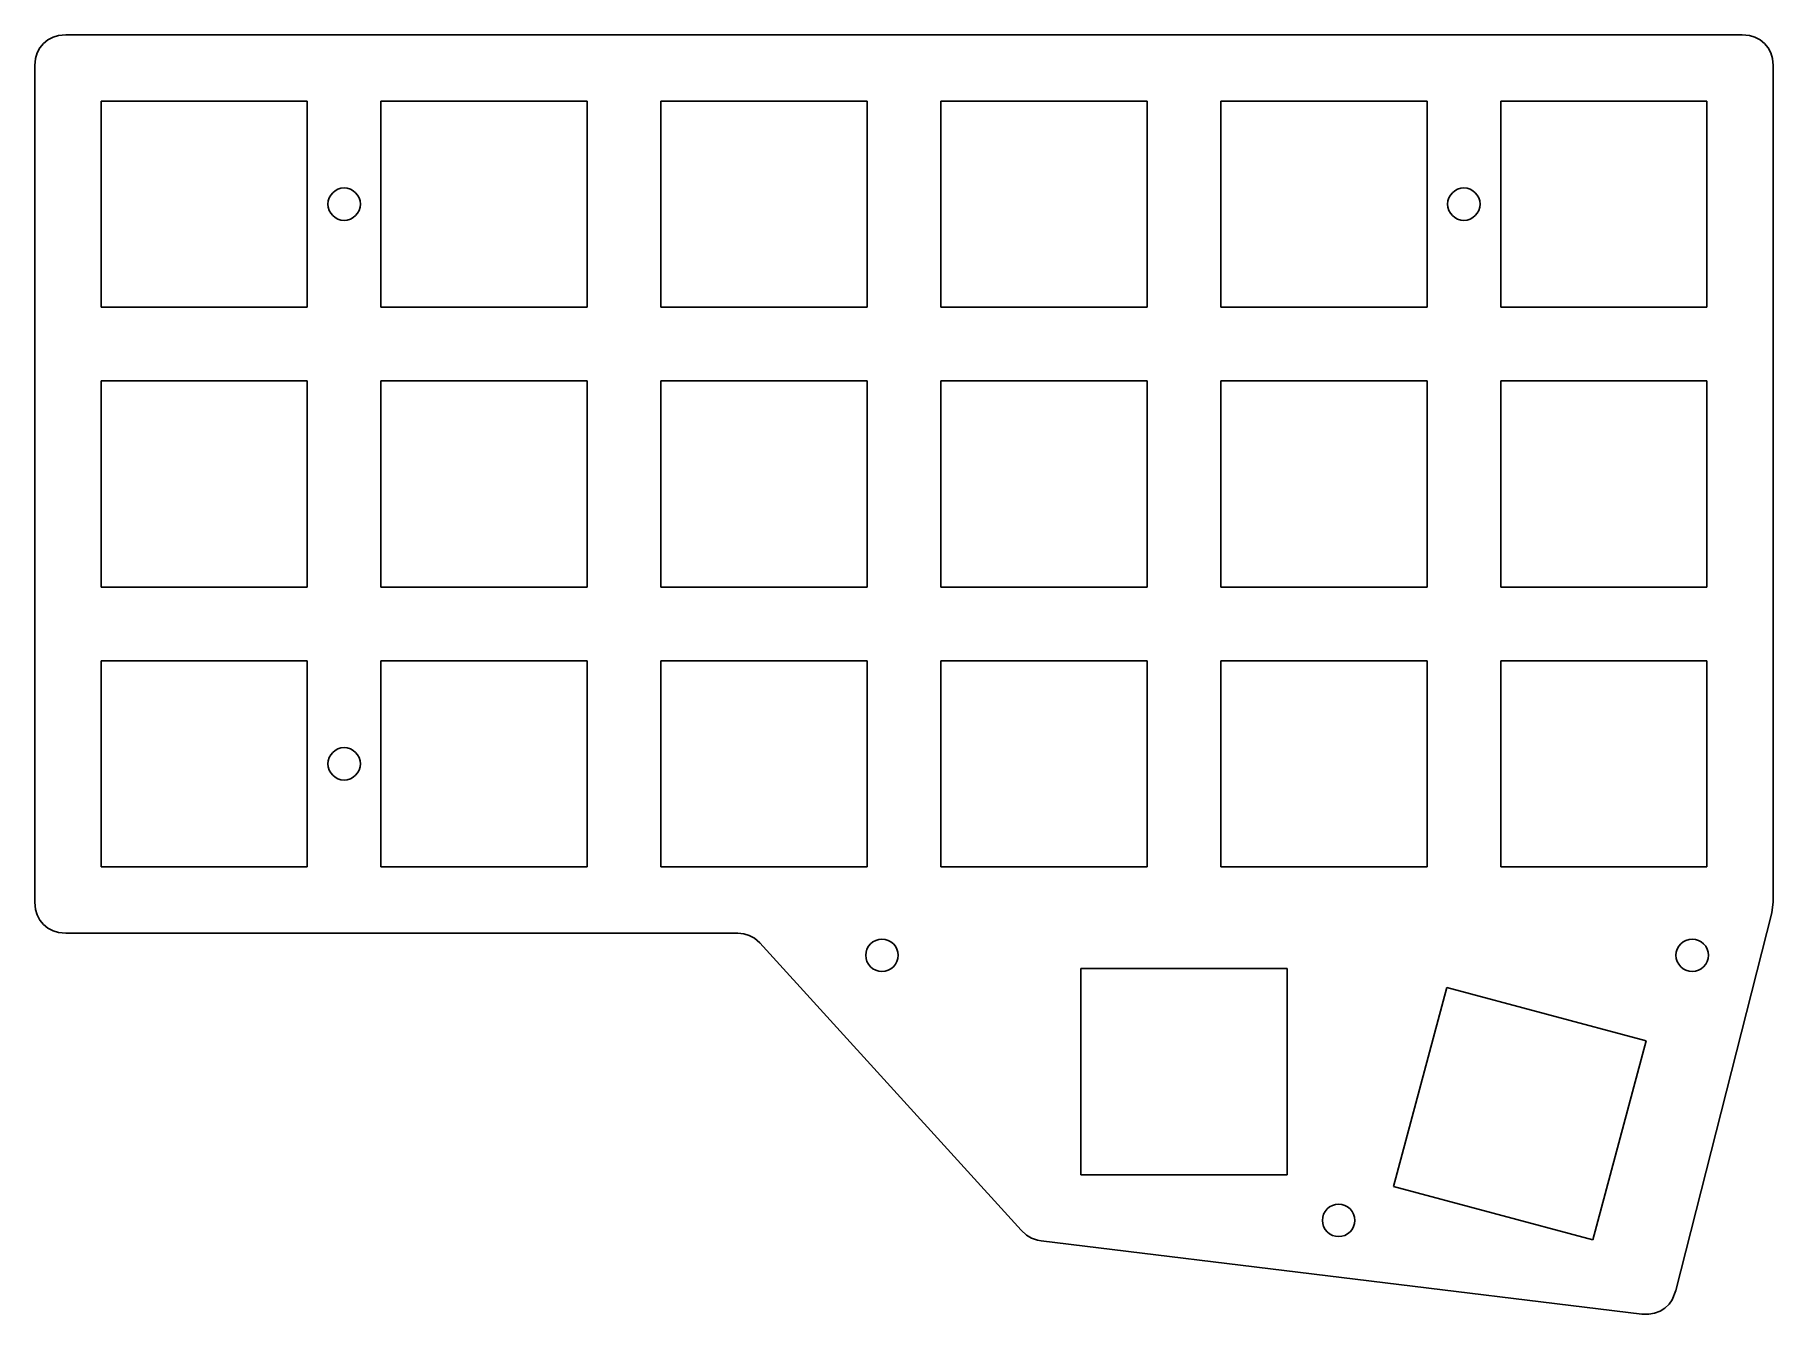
# Model space of a CAD drawing. Header units: metres. Extents: x -126 to -8, y -37 to 50.
import ezdxf

# ---------------------------------------------------------------- set-up
doc = ezdxf.new("R2010")
doc.units = ezdxf.units.M

msp = doc.modelspace()

# ---------------------------------------------------------------- linework, layer by layer
for p, q in [((-125.155, 48.6058), (-125.339, 48.2617)), ((-124.907, 48.9074), (-125.155, 48.6058)), ((-124.606, 49.1549), (-124.907, 48.9074)), ((-124.262, 49.3388), (-124.606, 49.1549)), ((-123.888, 49.4521), (-124.262, 49.3388)), ((-123.402, 49.5), (-123.888, 49.4521)), ((-9.59827, 49.5), (-123.402, 49.5)), ((-9.11174, 49.4521), (-9.59827, 49.5)), ((-8.73833, 49.3388), (-9.11174, 49.4521)), ((-8.39421, 49.1549), (-8.73833, 49.3388)), ((-8.09262, 48.9074), (-8.39421, 49.1549)), ((-7.84512, 48.6058), (-8.09262, 48.9074)), ((-7.66119, 48.2617), (-7.84512, 48.6058)), ((-125.452, 47.8883), (-125.5, 47.4017)), ((-125.5, 47.4017), (-125.5, -9.40173)), ((-125.339, 48.2617), (-125.452, 47.8883)), ((-7.54791, 47.8883), (-7.66119, 48.2617)), ((-7.5, 47.4017), (-7.54791, 47.8883)), ((-7.5, -9.37537), (-7.5, 47.4017)), ((-121, 31), (-121, 45)), ((-121, 45), (-107, 45)), ((-107, 45), (-107, 31)), ((-102, 31), (-102, 45)), ((-102, 45), (-88, 45)), ((-88, 45), (-88, 31)), ((-83, 31), (-83, 45)), ((-83, 45), (-69, 45)), ((-69, 45), (-69, 31)), ((-64, 31), (-64, 45)), ((-64, 45), (-50, 45)), ((-50, 45), (-50, 31)), ((-45, 31), (-45, 45)), ((-45, 45), (-31, 45)), ((-31, 45), (-31, 31)), ((-26, 31), (-26, 45)), ((-26, 45), (-12, 45)), ((-12, 45), (-12, 31)), ((-105.111, 38.9146), (-104.921, 39.0163)), ((-104.921, 39.0163), (-104.715, 39.0789)), ((-104.715, 39.0789), (-104.5, 39.1)), ((-104.5, 39.1), (-104.285, 39.0789)), ((-104.285, 39.0789), (-104.079, 39.0163)), ((-104.079, 39.0163), (-103.889, 38.9146)), ((-29.1111, 38.9146), (-28.9209, 39.0163)), ((-28.9209, 39.0163), (-28.7146, 39.0789)), ((-28.7146, 39.0789), (-28.5, 39.1)), ((-28.5, 39.1), (-28.2854, 39.0789)), ((-28.2854, 39.0789), (-28.079, 39.0163)), ((-28.079, 39.0163), (-27.8889, 38.9146)), ((-105.6, 38), (-105.579, 38.2146)), ((-105.579, 37.7854), (-105.6, 38)), ((-105.579, 38.2146), (-105.516, 38.4209)), ((-105.516, 37.579), (-105.579, 37.7854)), ((-105.516, 38.4209), (-105.415, 38.6111)), ((-105.415, 38.6111), (-105.278, 38.7778)), ((-105.278, 38.7778), (-105.111, 38.9146)), ((-103.889, 38.9146), (-103.722, 38.7778)), ((-103.722, 38.7778), (-103.585, 38.6111)), ((-103.585, 38.6111), (-103.484, 38.4209)), ((-103.484, 38.4209), (-103.421, 38.2146)), ((-103.421, 37.7854), (-103.484, 37.579)), ((-103.421, 38.2146), (-103.4, 38)), ((-103.4, 38), (-103.421, 37.7854)), ((-29.6, 38), (-29.5789, 38.2146)), ((-29.5789, 37.7854), (-29.6, 38)), ((-29.5789, 38.2146), (-29.5163, 38.4209)), ((-29.5163, 37.579), (-29.5789, 37.7854)), ((-29.5163, 38.4209), (-29.4146, 38.6111)), ((-29.4146, 38.6111), (-29.2778, 38.7778)), ((-29.2778, 38.7778), (-29.1111, 38.9146)), ((-27.8889, 38.9146), (-27.7222, 38.7778)), ((-27.7222, 38.7778), (-27.5854, 38.6111)), ((-27.5854, 38.6111), (-27.4837, 38.4209)), ((-27.4837, 38.4209), (-27.4211, 38.2146)), ((-27.4211, 37.7854), (-27.4837, 37.579)), ((-27.4211, 38.2146), (-27.4, 38)), ((-27.4, 38), (-27.4211, 37.7854)), ((-105.415, 37.3889), (-105.516, 37.579)), ((-105.278, 37.2222), (-105.415, 37.3889)), ((-105.111, 37.0854), (-105.278, 37.2222)), ((-104.921, 36.9837), (-105.111, 37.0854)), ((-104.715, 36.9211), (-104.921, 36.9837)), ((-104.5, 36.9), (-104.715, 36.9211)), ((-104.285, 36.9211), (-104.5, 36.9)), ((-104.079, 36.9837), (-104.285, 36.9211)), ((-103.889, 37.0854), (-104.079, 36.9837)), ((-103.722, 37.2222), (-103.889, 37.0854)), ((-103.585, 37.3889), (-103.722, 37.2222)), ((-103.484, 37.579), (-103.585, 37.3889)), ((-29.4146, 37.3889), (-29.5163, 37.579)), ((-29.2778, 37.2222), (-29.4146, 37.3889)), ((-29.1111, 37.0854), (-29.2778, 37.2222)), ((-28.9209, 36.9837), (-29.1111, 37.0854)), ((-28.7146, 36.9211), (-28.9209, 36.9837)), ((-28.5, 36.9), (-28.7146, 36.9211)), ((-28.2854, 36.9211), (-28.5, 36.9)), ((-28.079, 36.9837), (-28.2854, 36.9211)), ((-27.8889, 37.0854), (-28.079, 36.9837)), ((-27.7222, 37.2222), (-27.8889, 37.0854)), ((-27.5854, 37.3889), (-27.7222, 37.2222)), ((-27.4837, 37.579), (-27.5854, 37.3889)), ((-107, 31), (-121, 31)), ((-88, 31), (-102, 31)), ((-69, 31), (-83, 31)), ((-50, 31), (-64, 31)), ((-31, 31), (-45, 31)), ((-12, 31), (-26, 31)), ((-121, 12), (-121, 26)), ((-121, 26), (-107, 26)), ((-107, 26), (-107, 12)), ((-102, 12), (-102, 26)), ((-102, 26), (-88, 26)), ((-88, 26), (-88, 12)), ((-83, 12), (-83, 26)), ((-83, 26), (-69, 26)), ((-69, 26), (-69, 12)), ((-64, 12), (-64, 26)), ((-64, 26), (-50, 26)), ((-50, 26), (-50, 12)), ((-45, 12), (-45, 26)), ((-45, 26), (-31, 26)), ((-31, 26), (-31, 12)), ((-26, 12), (-26, 26)), ((-26, 26), (-12, 26)), ((-12, 26), (-12, 12)), ((-107, 12), (-121, 12)), ((-88, 12), (-102, 12)), ((-69, 12), (-83, 12)), ((-50, 12), (-64, 12)), ((-31, 12), (-45, 12)), ((-12, 12), (-26, 12)), ((-121, -7), (-121, 7)), ((-121, 7), (-107, 7)), ((-107, 7), (-107, -7)), ((-102, -7), (-102, 7)), ((-102, 7), (-88, 7)), ((-88, 7), (-88, -7)), ((-83, -7), (-83, 7)), ((-83, 7), (-69, 7)), ((-69, 7), (-69, -7)), ((-64, -7), (-64, 7)), ((-64, 7), (-50, 7)), ((-50, 7), (-50, -7)), ((-45, -7), (-45, 7)), ((-45, 7), (-31, 7)), ((-31, 7), (-31, -7)), ((-26, -7), (-26, 7)), ((-26, 7), (-12, 7)), ((-12, 7), (-12, -7)), ((-105.6, 0), (-105.579, 0.214584)), ((-105.579, -0.214584), (-105.6, 0)), ((-105.579, 0.214584), (-105.516, 0.420944)), ((-105.516, 0.420944), (-105.415, 0.611115)), ((-105.415, 0.611115), (-105.278, 0.777817)), ((-105.278, 0.777817), (-105.111, 0.914612)), ((-105.111, 0.914612), (-104.921, 1.01627)), ((-104.921, 1.01627), (-104.715, 1.07886)), ((-104.715, 1.07886), (-104.5, 1.09999)), ((-104.5, 1.09999), (-104.285, 1.07886)), ((-104.285, 1.07886), (-104.079, 1.01627)), ((-104.079, 1.01627), (-103.889, 0.914612)), ((-103.889, 0.914612), (-103.722, 0.777817)), ((-103.722, 0.777817), (-103.585, 0.611115)), ((-103.585, 0.611115), (-103.484, 0.420944)), ((-103.484, 0.420944), (-103.421, 0.214584)), ((-103.421, 0.214584), (-103.4, 0)), ((-103.4, 0), (-103.421, -0.214584)), ((-105.516, -0.420944), (-105.579, -0.214584)), ((-105.415, -0.611115), (-105.516, -0.420944)), ((-105.278, -0.777817), (-105.415, -0.611115)), ((-105.111, -0.914612), (-105.278, -0.777817)), ((-104.921, -1.01627), (-105.111, -0.914612)), ((-104.715, -1.07886), (-104.921, -1.01627)), ((-104.5, -1.09999), (-104.715, -1.07886)), ((-104.285, -1.07886), (-104.5, -1.09999)), ((-104.079, -1.01627), (-104.285, -1.07886)), ((-103.889, -0.914612), (-104.079, -1.01627)), ((-103.722, -0.777817), (-103.889, -0.914612)), ((-103.585, -0.611115), (-103.722, -0.777817)), ((-103.484, -0.420944), (-103.585, -0.611115)), ((-103.421, -0.214584), (-103.484, -0.420944)), ((-107, -7), (-121, -7)), ((-88, -7), (-102, -7)), ((-69, -7), (-83, -7)), ((-50, -7), (-64, -7)), ((-31, -7), (-45, -7)), ((-12, -7), (-26, -7)), ((-125.5, -9.40173), (-125.452, -9.88826)), ((-7.59241, -10.1137), (-7.5, -9.37537)), ((-125.452, -9.88826), (-125.339, -10.2617)), ((-125.339, -10.2617), (-125.155, -10.6058)), ((-125.155, -10.6058), (-124.907, -10.9074)), ((-14.1115, -35.7494), (-7.59241, -10.1137)), ((-124.907, -10.9074), (-124.606, -11.1549)), ((-124.606, -11.1549), (-124.262, -11.3388)), ((-124.262, -11.3388), (-123.888, -11.4521)), ((-123.888, -11.4521), (-123.402, -11.5)), ((-123.402, -11.5), (-77.7695, -11.5)), ((-77.7695, -11.5), (-77.3793, -11.5384)), ((-77.3793, -11.5384), (-77.0041, -11.6522)), ((-77.0041, -11.6522), (-76.6583, -11.8371)), ((-76.6583, -11.8371), (-76.2896, -12.1546)), ((-76.2896, -12.1546), (-58.546, -31.6726)), ((-69.1, -13), (-69.0789, -12.7854)), ((-69.0789, -12.7854), (-69.0163, -12.579)), ((-69.0163, -12.579), (-68.9146, -12.3889)), ((-68.9146, -12.3889), (-68.7778, -12.2222)), ((-68.7778, -12.2222), (-68.6111, -12.0854)), ((-68.6111, -12.0854), (-68.4209, -11.9837)), ((-68.4209, -11.9837), (-68.2146, -11.9211)), ((-68.2146, -11.9211), (-68, -11.9)), ((-68, -11.9), (-67.7854, -11.9211)), ((-67.7854, -11.9211), (-67.579, -11.9837)), ((-67.579, -11.9837), (-67.3889, -12.0854)), ((-67.3889, -12.0854), (-67.2222, -12.2222)), ((-67.2222, -12.2222), (-67.0854, -12.3889)), ((-67.0854, -12.3889), (-66.9837, -12.579)), ((-66.9837, -12.579), (-66.9211, -12.7854)), ((-66.9211, -12.7854), (-66.9, -13)), ((-14.1, -13), (-14.0789, -12.7854)), ((-14.0789, -12.7854), (-14.0163, -12.579)), ((-14.0163, -12.579), (-13.9146, -12.3889)), ((-13.9146, -12.3889), (-13.7778, -12.2222)), ((-13.7778, -12.2222), (-13.6111, -12.0854)), ((-13.6111, -12.0854), (-13.4209, -11.9837)), ((-13.4209, -11.9837), (-13.2146, -11.9211)), ((-13.2146, -11.9211), (-13, -11.9)), ((-13, -11.9), (-12.7854, -11.9211)), ((-12.7854, -11.9211), (-12.579, -11.9837)), ((-12.579, -11.9837), (-12.3889, -12.0854)), ((-12.3889, -12.0854), (-12.2222, -12.2222)), ((-12.2222, -12.2222), (-12.0854, -12.3889)), ((-12.0854, -12.3889), (-11.9837, -12.579)), ((-11.9837, -12.579), (-11.9211, -12.7854)), ((-11.9211, -12.7854), (-11.9, -13)), ((-69.0789, -13.2146), (-69.1, -13)), ((-69.0163, -13.4209), (-69.0789, -13.2146)), ((-68.9146, -13.6111), (-69.0163, -13.4209)), ((-68.7778, -13.7778), (-68.9146, -13.6111)), ((-68.6111, -13.9146), (-68.7778, -13.7778)), ((-68.4209, -14.0163), (-68.6111, -13.9146)), ((-68.2146, -14.0789), (-68.4209, -14.0163)), ((-68, -14.1), (-68.2146, -14.0789)), ((-67.7854, -14.0789), (-68, -14.1)), ((-67.579, -14.0163), (-67.7854, -14.0789)), ((-67.3889, -13.9146), (-67.579, -14.0163)), ((-67.2222, -13.7778), (-67.3889, -13.9146)), ((-67.0854, -13.6111), (-67.2222, -13.7778)), ((-66.9837, -13.4209), (-67.0854, -13.6111)), ((-66.9211, -13.2146), (-66.9837, -13.4209)), ((-66.9, -13), (-66.9211, -13.2146)), ((-54.5, -27.9), (-54.5, -13.9)), ((-54.5, -13.9), (-40.5, -13.9)), ((-40.5, -13.9), (-40.5, -27.9)), ((-14.0789, -13.2146), (-14.1, -13)), ((-14.0163, -13.4209), (-14.0789, -13.2146)), ((-13.9146, -13.6111), (-14.0163, -13.4209)), ((-13.7778, -13.7778), (-13.9146, -13.6111)), ((-13.6111, -13.9146), (-13.7778, -13.7778)), ((-13.4209, -14.0163), (-13.6111, -13.9146)), ((-13.2146, -14.0789), (-13.4209, -14.0163)), ((-13, -14.1), (-13.2146, -14.0789)), ((-12.7854, -14.0789), (-13, -14.1)), ((-12.579, -14.0163), (-12.7854, -14.0789)), ((-12.3889, -13.9146), (-12.579, -14.0163)), ((-12.2222, -13.7778), (-12.3889, -13.9146)), ((-12.0854, -13.6111), (-12.2222, -13.7778)), ((-11.9837, -13.4209), (-12.0854, -13.6111)), ((-11.9211, -13.2146), (-11.9837, -13.4209)), ((-11.9, -13), (-11.9211, -13.2146)), ((-33.2732, -28.6997), (-29.6497, -15.1768)), ((-29.6497, -15.1768), (-16.1268, -18.8002)), ((-16.1268, -18.8002), (-19.7502, -32.3232)), ((-40.5, -27.9), (-54.5, -27.9)), ((-19.7502, -32.3232), (-33.2732, -28.6997)), ((-38.0789, -30.7854), (-38.0163, -30.579)), ((-38.0163, -30.579), (-37.9146, -30.3889)), ((-37.9146, -30.3889), (-37.7778, -30.2222)), ((-37.7778, -30.2222), (-37.6111, -30.0854)), ((-37.6111, -30.0854), (-37.4209, -29.9837)), ((-37.4209, -29.9837), (-37.2146, -29.9211)), ((-37.2146, -29.9211), (-37, -29.9)), ((-37, -29.9), (-36.7854, -29.9211)), ((-36.7854, -29.9211), (-36.579, -29.9837)), ((-36.579, -29.9837), (-36.3889, -30.0854)), ((-36.3889, -30.0854), (-36.2222, -30.2222)), ((-36.2222, -30.2222), (-36.0854, -30.3889)), ((-36.0854, -30.3889), (-35.9837, -30.579)), ((-35.9837, -30.579), (-35.9211, -30.7854)), ((-58.546, -31.6726), (-58.1832, -32.0004)), ((-38.1, -31), (-38.0789, -30.7854)), ((-38.0789, -31.2146), (-38.1, -31)), ((-38.0163, -31.4209), (-38.0789, -31.2146)), ((-37.9146, -31.6111), (-38.0163, -31.4209)), ((-37.7778, -31.7778), (-37.9146, -31.6111)), ((-37.6111, -31.9146), (-37.7778, -31.7778)), ((-36.2222, -31.7778), (-36.3889, -31.9146)), ((-36.0854, -31.6111), (-36.2222, -31.7778)), ((-35.9837, -31.4209), (-36.0854, -31.6111)), ((-35.9211, -31.2146), (-35.9837, -31.4209)), ((-35.9211, -30.7854), (-35.9, -31)), ((-35.9, -31), (-35.9211, -31.2146)), ((-58.1832, -32.0004), (-57.8483, -32.2005)), ((-57.8483, -32.2005), (-57.4457, -32.3438)), ((-57.4457, -32.3438), (-57.1809, -32.3927)), ((-57.1809, -32.3927), (-16.4218, -37.3585)), ((-37.4209, -32.0163), (-37.6111, -31.9146)), ((-37.2146, -32.0789), (-37.4209, -32.0163)), ((-37, -32.1), (-37.2146, -32.0789)), ((-36.7854, -32.0789), (-37, -32.1)), ((-36.579, -32.0163), (-36.7854, -32.0789)), ((-36.3889, -31.9146), (-36.579, -32.0163)), ((-14.5734, -36.6828), (-14.3692, -36.392)), ((-14.3692, -36.392), (-14.1115, -35.7494)), ((-16.4218, -37.3585), (-15.9332, -37.3698)), ((-15.9332, -37.3698), (-15.5488, -37.3025)), ((-15.5488, -37.3025), (-15.185, -37.1615)), ((-15.185, -37.1615), (-14.8557, -36.9523)), ((-14.8557, -36.9523), (-14.5734, -36.6828))]:
    msp.add_line(p, q)

doc.saveas('drawing.dxf')
